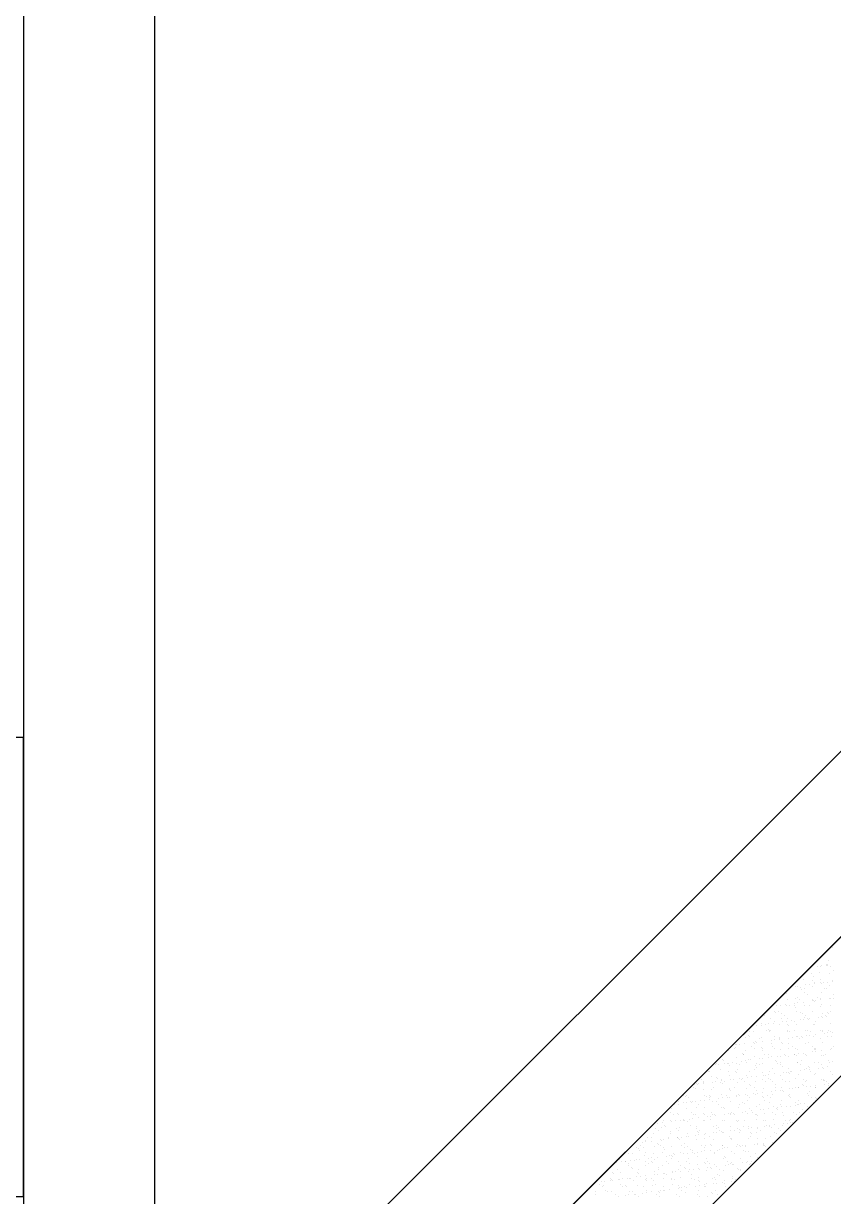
# Model space of a CAD drawing. Header units: millimetres. Extents: x 89805 to 1757503, y 48266 to 267832.
# Drawn here: x 950187 to 951421, y 156596 to 158385 of the extents above; entities that cross this region are included whole.
import ezdxf

# ---------------------------------------------------------------- set-up
doc = ezdxf.new("R2010")
doc.units = ezdxf.units.MM
doc.header["$LTSCALE"] = 1000
doc.layers.add('WALL', color=111, linetype='Continuous')
doc.layers.add('WP_F_E', color=6, linetype='Continuous')
doc.styles.add('HZ', font='bzxw.shx', dxfattribs={"width": 0.8, "bigfont": 'bzhz.shx'})

# ---------------------------------------------------------------- blocks, each defined once
blk = doc.blocks.new('$QC001_1')
blk.add_line((-134.2, 584.4), (148.6, 301.5))
at = {"const_width": 200}
blk.add_lwpolyline([(77.9, 372.2, 1), (-63.5, 513.7, -2.871181)], format="xyb", dxfattribs=at)
blk.add_lwpolyline([(325, 0), (325, 200), (-375, 200), (-375, 0)], close=True)
blk.add_circle((7.2, 442.9), 200)
at = {"style": 'HZ', "flags": 1}
for tag in ['UNIT', 'WHAT', 'SPEC']:
    blk.add_attdef(tag, (0, 0), '', height=0.001, dxfattribs=at)

msp = doc.modelspace()

# ---------------------------------------------------------------- linework, layer by layer
at = {"color": 8, "ltscale": 0.7}
for p, q in [((951419.8, 156978.2), (951419.8, 156978.2)), ((951419.9, 156976.2), (951419.9, 156976.2)), ((951400.3, 156959.8), (951400.3, 156959.8)), ((951414.2, 156956.1), (951414.2, 156956.1)), ((951382, 156940.2), (951382, 156940.2)), ((951387.8, 156935.9), (951387.8, 156935.9)), ((951397, 156947.3), (951397, 156947.3)), ((951400.1, 156937.9), (951400.1, 156937.9)), ((951401.3, 156946.2), (951401.3, 156946.2)), ((951402.2, 156947.9), (951402.2, 156947.9)), ((951410.3, 156950.7), (951410.3, 156950.7)), ((951410.3, 156949), (951410.3, 156949)), ((951411.9, 156950.3), (951411.9, 156950.3)), ((951412.1, 156949), (951412.1, 156949)), ((951414.8, 156936.9), (951414.8, 156936.9)), ((951416.1, 156947.6), (951416.1, 156947.6)), ((951420.8, 156941), (951420.8, 156941)), ((951365.7, 156917.2), (951365.7, 156917.2)), ((951375.8, 156926.6), (951375.8, 156926.6)), ((951379.3, 156919), (951379.3, 156919)), ((951384.5, 156919.7), (951384.5, 156919.7)), ((951388.8, 156925.2), (951388.8, 156925.2)), ((951390.7, 156932.2), (951390.7, 156932.2)), ((951392.6, 156920.8), (951392.6, 156920.8)), ((951393, 156922.5), (951393, 156922.5)), ((951400.7, 156923.1), (951400.7, 156923.1)), ((951401.9, 156927), (951401.9, 156927)), ((951402.5, 156921.4), (951402.5, 156921.4)), ((951406.2, 156922.6), (951406.2, 156922.6)), ((951411.4, 156923.3), (951411.4, 156923.3)), ((951415.5, 156917.6), (951415.5, 156917.6)), ((951419.5, 156924.3), (951419.5, 156924.3)), ((951419.9, 156925.3), (951419.9, 156925.3)), ((951349.4, 156906.4), (951349.4, 156906.4)), ((951357.6, 156916.2), (951357.6, 156916.2)), ((951362.9, 156916.7), (951362.9, 156916.7)), ((951365.7, 156900.1), (951365.7, 156900.1)), ((951370.6, 156914.3), (951370.6, 156914.3)), ((951372.5, 156912.6), (951372.5, 156912.6)), ((951376.4, 156907.4), (951376.4, 156907.4)), ((951377, 156912.8), (951377, 156912.8)), ((951381.2, 156904.7), (951381.2, 156904.7)), ((951388.5, 156916.6), (951388.5, 156916.6)), ((951396.9, 156900.2), (951396.9, 156900.2)), ((951402.6, 156907.7), (951402.6, 156907.7)), ((951408.2, 156912.9), (951408.2, 156912.9)), ((951411.2, 156913.4), (951411.2, 156913.4)), ((951421.2, 156904.3), (951421.2, 156904.3)), ((951334.7, 156887.3), (951334.7, 156887.3)), ((951338.8, 156897.4), (951338.8, 156897.4)), ((951339.9, 156887.9), (951339.9, 156887.9)), ((951348, 156889), (951348, 156889)), ((951350, 156887.1), (951350, 156887.1)), ((951351.1, 156895.9), (951351.1, 156895.9)), ((951354, 156887.7), (951354, 156887.7)), ((951361.1, 156886.8), (951361.1, 156886.8)), ((951361.6, 156890.8), (951361.6, 156890.8)), ((951362.9, 156885.1), (951362.9, 156885.1)), ((951363.5, 156897.5), (951363.5, 156897.5)), ((951366.8, 156891.5), (951366.8, 156891.5)), ((951369.9, 156897.4), (951369.9, 156897.4)), ((951374.9, 156892.6), (951374.9, 156892.6)), ((951377, 156888.1), (951377, 156888.1)), ((951385.1, 156887.8), (951385.1, 156887.8)), ((951388.5, 156894.4), (951388.5, 156894.4)), ((951389.1, 156897.4), (951389.1, 156897.4)), ((951391.1, 156895.5), (951391.1, 156895.5)), ((951393, 156893.9), (951393, 156893.9)), ((951393.7, 156895), (951393.7, 156895)), ((951401.1, 156897.5), (951401.1, 156897.5)), ((951401.7, 156885.9), (951401.7, 156885.9)), ((951401.8, 156896.1), (951401.8, 156896.1)), ((951403.2, 156888.4), (951403.2, 156888.4)), ((951415.4, 156897.9), (951415.4, 156897.9)), ((951416.1, 156898.3), (951416.1, 156898.3)), ((951416.3, 156887.8), (951416.3, 156887.8)), ((951420.6, 156898.6), (951420.6, 156898.6)), ((951315.7, 156872.3), (951315.7, 156872.3)), ((951325.1, 156868), (951325.1, 156868)), ((951331, 156878), (951331, 156878)), ((951332.8, 156876.3), (951332.8, 156876.3)), ((951338, 156877.9), (951338, 156877.9)), ((951341.5, 156868.3), (951341.5, 156868.3)), ((951342.7, 156875), (951342.7, 156875)), ((951346.9, 156872.3), (951346.9, 156872.3)), ((951349.1, 156863.3), (951349.1, 156863.3)), ((951350.6, 156867.9), (951350.6, 156867.9)), ((951357.2, 156864.3), (951357.2, 156864.3)), ((951364.1, 156878.2), (951364.1, 156878.2)), ((951370.8, 156866.1), (951370.8, 156866.1)), ((951371.6, 156877.1), (951371.6, 156877.1)), ((951373.8, 156875.1), (951373.8, 156875.1)), ((951376, 156866.8), (951376, 156866.8)), ((951377.7, 156868.8), (951377.7, 156868.8)), ((951378, 156872.4), (951378, 156872.4)), ((951381.6, 156868), (951381.6, 156868)), ((951383.4, 156866.3), (951383.4, 156866.3)), ((951384.1, 156867.9), (951384.1, 156867.9)), ((951389.7, 156878.1), (951389.7, 156878.1)), ((951397.7, 156869.7), (951397.7, 156869.7)), ((951402.9, 156870.4), (951402.9, 156870.4)), ((951403.8, 156869.2), (951403.8, 156869.2)), ((951404.9, 156875.1), (951404.9, 156875.1)), ((951409.2, 156872.4), (951409.2, 156872.4)), ((951411, 156871.4), (951411, 156871.4)), ((951411.6, 156876.8), (951411.6, 156876.8)), ((951413.5, 156875.1), (951413.5, 156875.1)), ((951416.7, 156879.1), (951416.7, 156879.1)), ((951292.7, 156847.2), (951292.7, 156847.2)), ((951299.5, 156848.4), (951299.5, 156848.4)), ((951303.4, 156857.3), (951303.4, 156857.3)), ((951311.5, 156859.6), (951311.5, 156859.6)), ((951311.6, 156857.6), (951311.6, 156857.6)), ((951317, 156859), (951317, 156859)), ((951319.6, 156849.9), (951319.6, 156849.9)), ((951321.4, 156850.4), (951321.4, 156850.4)), ((951322.2, 156859.7), (951322.2, 156859.7)), ((951323.3, 156848.7), (951323.3, 156848.7)), ((951323.8, 156847.2), (951323.8, 156847.2)), ((951325.7, 156848.7), (951325.7, 156848.7)), ((951330.3, 156860.8), (951330.3, 156860.8)), ((951330.9, 156862.6), (951330.9, 156862.6)), ((951338.6, 156858.6), (951338.6, 156858.6)), ((951343.9, 156862.6), (951343.9, 156862.6)), ((951350.7, 156850), (951350.7, 156850)), ((951351.3, 156848.6), (951351.3, 156848.6)), ((951351.5, 156859.2), (951351.5, 156859.2)), ((951353.3, 156857.5), (951353.3, 156857.5)), ((951354.9, 156847.3), (951354.9, 156847.3)), ((951362, 156849.6), (951362, 156849.6)), ((951362.1, 156862.7), (951362.1, 156862.7)), ((951364.8, 156858.9), (951364.8, 156858.9)), ((951378.3, 156849.6), (951378.3, 156849.6)), ((951381.9, 156850), (951381.9, 156850)), ((951386.1, 156847.4), (951386.1, 156847.4)), ((951390.3, 156858.8), (951390.3, 156858.8)), ((951392.1, 156858.3), (951392.1, 156858.3)), ((951393.2, 156862.7), (951393.2, 156862.7)), ((951402.1, 156849.2), (951402.1, 156849.2)), ((951403.9, 156847.5), (951403.9, 156847.5)), ((951404.5, 156849.9), (951404.5, 156849.9)), ((951412.1, 156845.7), (951412.1, 156845.7)), ((951413, 156850.1), (951413, 156850.1)), ((951417.2, 156847.4), (951417.2, 156847.4)), ((951417.4, 156859.8), (951417.4, 156859.8)), ((951420.3, 156846.8), (951420.3, 156846.8)), ((951273.1, 156828.1), (951273.1, 156828.1)), ((951277.5, 156828), (951277.5, 156828)), ((951285.7, 156829), (951285.7, 156829)), ((951286.6, 156838.5), (951286.6, 156838.5)), ((951291.4, 156841.7), (951291.4, 156841.7)), ((951293.2, 156840), (951293.2, 156840)), ((951299.3, 156830.8), (951299.3, 156830.8)), ((951300.2, 156829.1), (951300.2, 156829.1)), ((951301.9, 156832), (951301.9, 156832)), ((951304.5, 156831.5), (951304.5, 156831.5)), ((951307.8, 156837.5), (951307.8, 156837.5)), ((951312.2, 156838.4), (951312.2, 156838.4)), ((951312.6, 156832.6), (951312.6, 156832.6)), ((951326.2, 156834.4), (951326.2, 156834.4)), ((951326.3, 156829.4), (951326.3, 156829.4)), ((951331.4, 156835.1), (951331.4, 156835.1)), ((951332, 156840.8), (951332, 156840.8)), ((951339, 156837.6), (951339, 156837.6)), ((951339.2, 156839.3), (951339.2, 156839.3)), ((951339.5, 156836.1), (951339.5, 156836.1)), ((951341.9, 156831.7), (951341.9, 156831.7)), ((951343.8, 156830), (951343.8, 156830)), ((951351.9, 156829.3), (951351.9, 156829.3)), ((951353.1, 156837.9), (951353.1, 156837.9)), ((951358.3, 156838.6), (951358.3, 156838.6)), ((951365.4, 156839.7), (951365.4, 156839.7)), ((951366.4, 156839.7), (951366.4, 156839.7)), ((951370.1, 156837.6), (951370.1, 156837.6)), ((951372, 156840.4), (951372, 156840.4)), ((951373.8, 156838.7), (951373.8, 156838.7)), ((951378.9, 156830.3), (951378.9, 156830.3)), ((951380, 156841.5), (951380, 156841.5)), ((951382.5, 156830.8), (951382.5, 156830.8)), ((951385.2, 156842.1), (951385.2, 156842.1)), ((951391, 156839.5), (951391, 156839.5)), ((951393.3, 156843.2), (951393.3, 156843.2)), ((951401.3, 156837.7), (951401.3, 156837.7)), ((951405.1, 156830.6), (951405.1, 156830.6)), ((951406.9, 156845), (951406.9, 156845)), ((951412.6, 156839.5), (951412.6, 156839.5)), ((951418, 156840.5), (951418, 156840.5)), ((951253.6, 156812.4), (951253.6, 156812.4)), ((951261.1, 156818.9), (951261.1, 156818.9)), ((951265.4, 156824.8), (951265.4, 156824.8)), ((951269.6, 156822.1), (951269.6, 156822.1)), ((951271.9, 156823.2), (951271.9, 156823.2)), ((951272.3, 156827.3), (951272.3, 156827.3)), ((951281.8, 156814.1), (951281.8, 156814.1)), ((951283.7, 156812.4), (951283.7, 156812.4)), ((951284.8, 156812.4), (951284.8, 156812.4)), ((951287.3, 156819.2), (951287.3, 156819.2)), ((951296.5, 156824.8), (951296.5, 156824.8)), ((951300.7, 156822.1), (951300.7, 156822.1)), ((951300.8, 156809.8), (951300.8, 156809.8)), ((951311.9, 156822.9), (951311.9, 156822.9)), ((951312.8, 156819.1), (951312.8, 156819.1)), ((951313.7, 156821.2), (951313.7, 156821.2)), ((951315.9, 156812.5), (951315.9, 156812.5)), ((951322.4, 156813.2), (951322.4, 156813.2)), ((951327, 156810.2), (951327, 156810.2)), ((951327.7, 156824.9), (951327.7, 156824.9)), ((951331.9, 156822.2), (951331.9, 156822.2)), ((951335.4, 156809.7), (951335.4, 156809.7)), ((951339.8, 156820.1), (951339.8, 156820.1)), ((951340.6, 156810.4), (951340.6, 156810.4)), ((951347.1, 156812.5), (951347.1, 156812.5)), ((951348.7, 156811.4), (951348.7, 156811.4)), ((951352.5, 156822), (951352.5, 156822)), ((951352.5, 156810.1), (951352.5, 156810.1)), ((951358.8, 156824.9), (951358.8, 156824.9)), ((951362.3, 156813.2), (951362.3, 156813.2)), ((951362.4, 156812.9), (951362.4, 156812.9)), ((951363, 156822.3), (951363, 156822.3)), ((951364.3, 156811.2), (951364.3, 156811.2)), ((951366, 156820.4), (951366, 156820.4)), ((951367.5, 156813.9), (951367.5, 156813.9)), ((951375.6, 156815), (951375.6, 156815)), ((951378.2, 156812.6), (951378.2, 156812.6)), ((951379.5, 156811), (951379.5, 156811)), ((951389.2, 156816.8), (951389.2, 156816.8)), ((951389.9, 156825), (951389.9, 156825)), ((951391.6, 156820.3), (951391.6, 156820.3)), ((951392.5, 156821.7), (951392.5, 156821.7)), ((951394.2, 156822.3), (951394.2, 156822.3)), ((951394.3, 156820), (951394.3, 156820)), ((951394.4, 156817.5), (951394.4, 156817.5)), ((951402.6, 156818.5), (951402.6, 156818.5)), ((951403, 156812), (951403, 156812)), ((951405.7, 156811.4), (951405.7, 156811.4)), ((951409.3, 156812.6), (951409.3, 156812.6)), ((951416.1, 156820.3), (951416.1, 156820.3)), ((951418.6, 156821.3), (951418.6, 156821.3)), ((951421.1, 156825.1), (951421.1, 156825.1)), ((951241.1, 156797.3), (951241.1, 156797.3)), ((951242.3, 156799.7), (951242.3, 156799.7)), ((951246.5, 156797), (951246.5, 156797)), ((951251.8, 156805.3), (951251.8, 156805.3)), ((951253.6, 156803.6), (951253.6, 156803.6)), ((951254.6, 156799.1), (951254.6, 156799.1)), ((951259.8, 156799.7), (951259.8, 156799.7)), ((951261.7, 156799.6), (951261.7, 156799.6)), ((951262.3, 156795.7), (951262.3, 156795.7)), ((951268, 156800.8), (951268, 156800.8)), ((951273.5, 156799.7), (951273.5, 156799.7)), ((951273.8, 156808.9), (951273.8, 156808.9)), ((951277.7, 156797), (951277.7, 156797)), ((951281.6, 156802.6), (951281.6, 156802.6)), ((951286.8, 156803.3), (951286.8, 156803.3)), ((951287.9, 156799.9), (951287.9, 156799.9)), ((951292.4, 156804.4), (951292.4, 156804.4)), ((951294.9, 156804.4), (951294.9, 156804.4)), ((951302.3, 156795.3), (951302.3, 156795.3)), ((951304.2, 156793.6), (951304.2, 156793.6)), ((951304.6, 156799.8), (951304.6, 156799.8)), ((951308.5, 156806.1), (951308.5, 156806.1)), ((951308.8, 156797.1), (951308.8, 156797.1)), ((951313.5, 156799.8), (951313.5, 156799.8)), ((951313.7, 156806.8), (951313.7, 156806.8)), ((951321.8, 156807.9), (951321.8, 156807.9)), ((951332.4, 156804.1), (951332.4, 156804.1)), ((951334.2, 156802.4), (951334.2, 156802.4)), ((951335.7, 156799.8), (951335.7, 156799.8)), ((951340, 156797.2), (951340, 156797.2)), ((951340.5, 156800.8), (951340.5, 156800.8)), ((951342.9, 156794.4), (951342.9, 156794.4)), ((951366.7, 156801.1), (951366.7, 156801.1)), ((951366.9, 156799.9), (951366.9, 156799.9)), ((951371.1, 156797.2), (951371.1, 156797.2)), ((951373, 156803.2), (951373, 156803.2)), ((951380.2, 156791.8), (951380.2, 156791.8)), ((951382.9, 156794.1), (951382.9, 156794.1)), ((951384.8, 156792.4), (951384.8, 156792.4)), ((951392.2, 156801), (951392.2, 156801)), ((951398, 156800), (951398, 156800)), ((951398.5, 156792.1), (951398.5, 156792.1)), ((951402.2, 156797.3), (951402.2, 156797.3)), ((951403.7, 156792.8), (951403.7, 156792.8)), ((951406.4, 156792.1), (951406.4, 156792.1)), ((951411.8, 156793.9), (951411.8, 156793.9)), ((951413, 156802.9), (951413, 156802.9)), ((951414.8, 156801.2), (951414.8, 156801.2)), ((951419.2, 156802), (951419.2, 156802)), ((951219.3, 156774.6), (951219.3, 156774.6)), ((951230.6, 156787.3), (951230.6, 156787.3)), ((951232.2, 156786.9), (951232.2, 156786.9)), ((951235.3, 156779.4), (951235.3, 156779.4)), ((951242.2, 156777.8), (951242.2, 156777.8)), ((951244, 156776.1), (951244, 156776.1)), ((951248.8, 156789.7), (951248.8, 156789.7)), ((951250.4, 156774.6), (951250.4, 156774.6)), ((951261.7, 156787.3), (951261.7, 156787.3)), ((951262.3, 156780.3), (951262.3, 156780.3)), ((951263.9, 156774.4), (951263.9, 156774.4)), ((951269.1, 156775.1), (951269.1, 156775.1)), ((951272.2, 156786.5), (951272.2, 156786.5)), ((951274.1, 156784.9), (951274.1, 156784.9)), ((951274.4, 156789.6), (951274.4, 156789.6)), ((951277.2, 156776.1), (951277.2, 156776.1)), ((951281.5, 156774.7), (951281.5, 156774.7)), ((951282.8, 156776.9), (951282.8, 156776.9)), ((951288.5, 156780.7), (951288.5, 156780.7)), ((951290.8, 156777.9), (951290.8, 156777.9)), ((951292.9, 156787.4), (951292.9, 156787.4)), ((951296, 156778.6), (951296, 156778.6)), ((951301.4, 156790.6), (951301.4, 156790.6)), ((951304.1, 156779.7), (951304.1, 156779.7)), ((951312.7, 156774.7), (951312.7, 156774.7)), ((951312.9, 156785.7), (951312.9, 156785.7)), ((951314.1, 156780.6), (951314.1, 156780.6)), ((951317.7, 156781.5), (951317.7, 156781.5)), ((951322.8, 156776.5), (951322.8, 156776.5)), ((951322.9, 156782.2), (951322.9, 156782.2)), ((951324, 156787.4), (951324, 156787.4)), ((951324.6, 156774.8), (951324.6, 156774.8)), ((951327.6, 156790.9), (951327.6, 156790.9)), ((951331, 156783.2), (951331, 156783.2)), ((951341.1, 156781.5), (951341.1, 156781.5)), ((951343.8, 156774.8), (951343.8, 156774.8)), ((951344.6, 156785), (951344.6, 156785)), ((951349.8, 156785.7), (951349.8, 156785.7)), ((951352.9, 156785.3), (951352.9, 156785.3)), ((951353.2, 156790.8), (951353.2, 156790.8)), ((951354.7, 156783.6), (951354.7, 156783.6)), ((951355.1, 156787.5), (951355.1, 156787.5)), ((951357.9, 156786.8), (951357.9, 156786.8)), ((951363.4, 156775.7), (951363.4, 156775.7)), ((951367.3, 156781.9), (951367.3, 156781.9)), ((951371.5, 156788.6), (951371.5, 156788.6)), ((951375, 156774.9), (951375, 156774.9)), ((951376.7, 156789.2), (951376.7, 156789.2)), ((951384.9, 156790.3), (951384.9, 156790.3)), ((951386.3, 156787.5), (951386.3, 156787.5)), ((951392.9, 156781.7), (951392.9, 156781.7)), ((951393.5, 156784.4), (951393.5, 156784.4)), ((951403.4, 156775.3), (951403.4, 156775.3)), ((951406.1, 156774.9), (951406.1, 156774.9)), ((951417.4, 156787.6), (951417.4, 156787.6)), ((951419.9, 156782.7), (951419.9, 156782.7)), ((951207.5, 156762.2), (951207.5, 156762.2)), ((951210, 156767.3), (951210, 156767.3)), ((951210.4, 156760.2), (951210.4, 156760.2)), ((951212.1, 156769), (951212.1, 156769)), ((951214, 156767.3), (951214, 156767.3)), ((951215.2, 156768), (951215.2, 156768)), ((951222.7, 156759.3), (951222.7, 156759.3)), ((951223.3, 156770.1), (951223.3, 156770.1)), ((951223.4, 156769), (951223.4, 156769)), ((951223.5, 156771.9), (951223.5, 156771.9)), ((951236, 156760.1), (951236, 156760.1)), ((951236.9, 156770.8), (951236.9, 156770.8)), ((951238.7, 156762.2), (951238.7, 156762.2)), ((951242.1, 156771.5), (951242.1, 156771.5)), ((951249.5, 156770.5), (951249.5, 156770.5)), ((951250.3, 156772.6), (951250.3, 156772.6)), ((951252.7, 156768.1), (951252.7, 156768.1)), ((951254.6, 156771.9), (951254.6, 156771.9)), ((951262.7, 156759), (951262.7, 156759)), ((951263, 156761.1), (951263, 156761.1)), ((951264.5, 156757.3), (951264.5, 156757.3)), ((951269.8, 156762.3), (951269.8, 156762.3)), ((951275, 156770.3), (951275, 156770.3)), ((951285.8, 156772), (951285.8, 156772)), ((951289.1, 156761.4), (951289.1, 156761.4)), ((951292.7, 156767.8), (951292.7, 156767.8)), ((951294.6, 156766.1), (951294.6, 156766.1)), ((951300.9, 156762.3), (951300.9, 156762.3)), ((951302, 156771.3), (951302, 156771.3)), ((951303.3, 156758.1), (951303.3, 156758.1)), ((951314.7, 156761.3), (951314.7, 156761.3)), ((951316.9, 156772.1), (951316.9, 156772.1)), ((951326.9, 156756.8), (951326.9, 156756.8)), ((951328.2, 156771.6), (951328.2, 156771.6)), ((951332.1, 156762.4), (951332.1, 156762.4)), ((951332.1, 156757.5), (951332.1, 156757.5)), ((951333.3, 156766.9), (951333.3, 156766.9)), ((951340.3, 156758.5), (951340.3, 156758.5)), ((951341.7, 156762.3), (951341.7, 156762.3)), ((951343.3, 156757.8), (951343.3, 156757.8)), ((951345.1, 156756.1), (951345.1, 156756.1)), ((951348, 156772.1), (951348, 156772.1)), ((951353.8, 156771.5), (951353.8, 156771.5)), ((951353.8, 156760.3), (951353.8, 156760.3)), ((951359, 156761), (951359, 156761)), ((951363.2, 156762.4), (951363.2, 156762.4)), ((951367.2, 156762.1), (951367.2, 156762.1)), ((951367.9, 156762.6), (951367.9, 156762.6)), ((951373.4, 156766.5), (951373.4, 156766.5)), ((951375.2, 156764.8), (951375.2, 156764.8)), ((951379.2, 156772.2), (951379.2, 156772.2)), ((951380.8, 156772.5), (951380.8, 156772.5)), ((951380.8, 156763.9), (951380.8, 156763.9)), ((951383.9, 156756.9), (951383.9, 156756.9)), ((951386, 156764.6), (951386, 156764.6)), ((951393.5, 156762.5), (951393.5, 156762.5)), ((951394.1, 156765.6), (951394.1, 156765.6)), ((951394.4, 156762.5), (951394.4, 156762.5)), ((951405.3, 156773.6), (951405.3, 156773.6)), ((951407, 156772.8), (951407, 156772.8)), ((951407.7, 156767.4), (951407.7, 156767.4)), ((951410.3, 156772.2), (951410.3, 156772.2)), ((951412.9, 156768.1), (951412.9, 156768.1)), ((951414, 156765.6), (951414, 156765.6)), ((951421, 156769.2), (951421, 156769.2)), ((951184.8, 156740.6), (951184.8, 156740.6)), ((951192.3, 156739.1), (951192.3, 156739.1)), ((951192.6, 156750.6), (951192.6, 156750.6)), ((951196.2, 156749.5), (951196.2, 156749.5)), ((951196.9, 156749.9), (951196.9, 156749.9)), ((951197.5, 156739.8), (951197.5, 156739.8)), ((951200.4, 156746.8), (951200.4, 156746.8)), ((951202.6, 156741.4), (951202.6, 156741.4)), ((951204.4, 156739.7), (951204.4, 156739.7)), ((951205.7, 156740.8), (951205.7, 156740.8)), ((951211, 156741), (951211, 156741)), ((951219.2, 156742.6), (951219.2, 156742.6)), ((951223.9, 156750.9), (951223.9, 156750.9)), ((951224.5, 156743.3), (951224.5, 156743.3)), ((951227.3, 156749.5), (951227.3, 156749.5)), ((951231.5, 156746.8), (951231.5, 156746.8)), ((951232.6, 156750.2), (951232.6, 156750.2)), ((951232.6, 156744.4), (951232.6, 156744.4)), ((951234.5, 156748.5), (951234.5, 156748.5)), ((951236.6, 156740.8), (951236.6, 156740.8)), ((951243.2, 156740.5), (951243.2, 156740.5)), ((951246.2, 156746.2), (951246.2, 156746.2)), ((951250.1, 156751.2), (951250.1, 156751.2)), ((951251.4, 156746.8), (951251.4, 156746.8)), ((951258.5, 156749.6), (951258.5, 156749.6)), ((951259.5, 156747.9), (951259.5, 156747.9)), ((951262.7, 156746.9), (951262.7, 156746.9)), ((951263.6, 156741.8), (951263.6, 156741.8)), ((951273.1, 156749.7), (951273.1, 156749.7)), ((951273.2, 156749.3), (951273.2, 156749.3)), ((951275.7, 156751.1), (951275.7, 156751.1)), ((951278.3, 156750.4), (951278.3, 156750.4)), ((951283.2, 156740.2), (951283.2, 156740.2)), ((951285, 156738.5), (951285, 156738.5)), ((951286.4, 156751.5), (951286.4, 156751.5)), ((951289.6, 156749.6), (951289.6, 156749.6)), ((951289.8, 156742.1), (951289.8, 156742.1)), ((951293.8, 156747), (951293.8, 156747)), ((951300, 156753.2), (951300, 156753.2)), ((951302.7, 156752), (951302.7, 156752)), ((951305.2, 156753.9), (951305.2, 156753.9)), ((951313.2, 156749), (951313.2, 156749)), ((951313.3, 156755), (951313.3, 156755)), ((951315.1, 156747.3), (951315.1, 156747.3)), ((951315.4, 156742), (951315.4, 156742)), ((951320.8, 156749.7), (951320.8, 156749.7)), ((951323.8, 156739.3), (951323.8, 156739.3)), ((951325, 156747), (951325, 156747)), ((951328.8, 156752.4), (951328.8, 156752.4)), ((951342.4, 156743), (951342.4, 156743)), ((951351.9, 156749.8), (951351.9, 156749.8)), ((951353.8, 156748.1), (951353.8, 156748.1)), ((951354.4, 156752.2), (951354.4, 156752.2)), ((951356.1, 156747.1), (951356.1, 156747.1)), ((951363.8, 156739), (951363.8, 156739)), ((951368.5, 156743.3), (951368.5, 156743.3)), ((951381.4, 156753.2), (951381.4, 156753.2)), ((951383, 156749.8), (951383, 156749.8)), ((951387.3, 156747.1), (951387.3, 156747.1)), ((951390, 156739.2), (951390, 156739.2)), ((951393.9, 156747.8), (951393.9, 156747.8)), ((951394.1, 156743.2), (951394.1, 156743.2)), ((951395.7, 156746.1), (951395.7, 156746.1)), ((951171.9, 156730.7), (951171.9, 156730.7)), ((951173.1, 156724.4), (951173.1, 156724.4)), ((951174.3, 156731), (951174.3, 156731)), ((951177.3, 156721.7), (951177.3, 156721.7)), ((951178.7, 156737.3), (951178.7, 156737.3)), ((951183, 156723), (951183, 156723)), ((951184.4, 156737.1), (951184.4, 156737.1)), ((951185.5, 156721.4), (951185.5, 156721.4)), ((951197.5, 156730.6), (951197.5, 156730.6)), ((951204.3, 156724.4), (951204.3, 156724.4)), ((951208.5, 156721.7), (951208.5, 156721.7)), ((951211.6, 156721.7), (951211.6, 156721.7)), ((951213.1, 156731.8), (951213.1, 156731.8)), ((951215.6, 156737.1), (951215.6, 156737.1)), ((951223.1, 156722.7), (951223.1, 156722.7)), ((951224.5, 156731.6), (951224.5, 156731.6)), ((951224.9, 156721), (951224.9, 156721)), ((951235.4, 156724.5), (951235.4, 156724.5)), ((951237.2, 156721.6), (951237.2, 156721.6)), ((951239.6, 156721.8), (951239.6, 156721.8)), ((951246.7, 156737.2), (951246.7, 156737.2)), ((951250.7, 156731.9), (951250.7, 156731.9)), ((951253.1, 156731.4), (951253.1, 156731.4)), ((951255, 156729.7), (951255, 156729.7)), ((951255.4, 156721.5), (951255.4, 156721.5)), ((951260.6, 156722.2), (951260.6, 156722.2)), ((951263.7, 156721.8), (951263.7, 156721.8)), ((951264.2, 156722.5), (951264.2, 156722.5)), ((951266.5, 156724.5), (951266.5, 156724.5)), ((951268.7, 156723.2), (951268.7, 156723.2)), ((951270.8, 156721.9), (951270.8, 156721.9)), ((951276.3, 156731.8), (951276.3, 156731.8)), ((951277.9, 156737.2), (951277.9, 156737.2)), ((951282.3, 156725), (951282.3, 156725)), ((951287.5, 156725.7), (951287.5, 156725.7)), ((951290.4, 156722.9), (951290.4, 156722.9)), ((951293.7, 156730.5), (951293.7, 156730.5)), ((951295.6, 156726.8), (951295.6, 156726.8)), ((951297.7, 156724.6), (951297.7, 156724.6)), ((951301.9, 156721.9), (951301.9, 156721.9)), ((951303.3, 156732.8), (951303.3, 156732.8)), ((951303.7, 156721.4), (951303.7, 156721.4)), ((951309, 156737.3), (951309, 156737.3)), ((951309.2, 156728.6), (951309.2, 156728.6)), ((951314.4, 156729.3), (951314.4, 156729.3)), ((951316, 156722.8), (951316, 156722.8)), ((951322.6, 156730.3), (951322.6, 156730.3)), ((951328.8, 156724.7), (951328.8, 156724.7)), ((951329.5, 156733.1), (951329.5, 156733.1)), ((951333, 156722), (951333, 156722)), ((951333.7, 156730.2), (951333.7, 156730.2)), ((951335.6, 156728.5), (951335.6, 156728.5)), ((951336.1, 156732.1), (951336.1, 156732.1)), ((951340.2, 156737.3), (951340.2, 156737.3)), ((951341.3, 156732.8), (951341.3, 156732.8)), ((951343, 156723.7), (951343, 156723.7)), ((951344.3, 156720.5), (951344.3, 156720.5)), ((951349.5, 156733.9), (951349.5, 156733.9)), ((951355.1, 156733), (951355.1, 156733)), ((951360, 156724.7), (951360, 156724.7)), ((951363.1, 156735.7), (951363.1, 156735.7)), ((951364.2, 156722), (951364.2, 156722)), ((951365.6, 156737.3), (951365.6, 156737.3)), ((951368.3, 156736.3), (951368.3, 156736.3)), ((951369.2, 156724.1), (951369.2, 156724.1)), ((951371.3, 156737.4), (951371.3, 156737.4)), ((951374.3, 156729.3), (951374.3, 156729.3)), ((951376.4, 156737.4), (951376.4, 156737.4)), ((951382.1, 156734), (951382.1, 156734)), ((951147.7, 156707.3), (951147.7, 156707.3)), ((951152.9, 156708), (951152.9, 156708)), ((951161, 156709.1), (951161, 156709.1)), ((951161.4, 156712), (951161.4, 156712)), ((951162.9, 156705.1), (951162.9, 156705.1)), ((951164.8, 156703.4), (951164.8, 156703.4)), ((951172.6, 156711.5), (951172.6, 156711.5)), ((951174.6, 156710.8), (951174.6, 156710.8)), ((951179.8, 156711.5), (951179.8, 156711.5)), ((951188, 156712.6), (951188, 156712.6)), ((951192.5, 156712), (951192.5, 156712)), ((951193, 156713.9), (951193, 156713.9)), ((951194.8, 156712.2), (951194.8, 156712.2)), ((951198.2, 156711.3), (951198.2, 156711.3)), ((951201.5, 156714.4), (951201.5, 156714.4)), ((951203.5, 156704.2), (951203.5, 156704.2)), ((951206.8, 156715.1), (951206.8, 156715.1)), ((951212.3, 156702.4), (951212.3, 156702.4)), ((951214.9, 156716.1), (951214.9, 156716.1)), ((951223.7, 156712.1), (951223.7, 156712.1)), ((951225.2, 156712.3), (951225.2, 156712.3)), ((951228.5, 156717.9), (951228.5, 156717.9)), ((951233.6, 156713), (951233.6, 156713)), ((951233.7, 156718.6), (951233.7, 156718.6)), ((951237.9, 156702.3), (951237.9, 156702.3)), ((951241.8, 156719.7), (951241.8, 156719.7)), ((951243.6, 156703.9), (951243.6, 156703.9)), ((951251.3, 156712.7), (951251.3, 156712.7)), ((951254.8, 156712.1), (951254.8, 156712.1)), ((951264.9, 156703.3), (951264.9, 156703.3)), ((951273.6, 156712.6), (951273.6, 156712.6)), ((951275.5, 156711), (951275.5, 156711)), ((951276.9, 156712.5), (951276.9, 156712.5)), ((951284.2, 156703), (951284.2, 156703)), ((951285.9, 156712.2), (951285.9, 156712.2)), ((951291, 156703.6), (951291, 156703.6)), ((951303.9, 156713.5), (951303.9, 156713.5)), ((951305.5, 156719.7), (951305.5, 156719.7)), ((951314.2, 156711.8), (951314.2, 156711.8)), ((951316.6, 156703.5), (951316.6, 156703.5)), ((951317.1, 156712.2), (951317.1, 156712.2)), ((951318.4, 156703.9), (951318.4, 156703.9)), ((951323.6, 156704.6), (951323.6, 156704.6)), ((951324.2, 156702.6), (951324.2, 156702.6)), ((951330.1, 156713.8), (951330.1, 156713.8)), ((951331.8, 156705.6), (951331.8, 156705.6)), ((951343.6, 156704.5), (951343.6, 156704.5)), ((951345.4, 156707.4), (951345.4, 156707.4)), ((951348.2, 156712.3), (951348.2, 156712.3)), ((951350.6, 156708.1), (951350.6, 156708.1)), ((951354.2, 156711.4), (951354.2, 156711.4)), ((951355.7, 156713.7), (951355.7, 156713.7)), ((951356.1, 156709.7), (951356.1, 156709.7)), ((951358.7, 156709.2), (951358.7, 156709.2)), ((951138.3, 156686.9), (951138.3, 156686.9)), ((951143.4, 156686.7), (951143.4, 156686.7)), ((951147, 156691.9), (951147, 156691.9)), ((951150.1, 156699.3), (951150.1, 156699.3)), ((951154.3, 156696.6), (951154.3, 156696.6)), ((951159.1, 156701.1), (951159.1, 156701.1)), ((951169.5, 156686.9), (951169.5, 156686.9)), ((951170.3, 156684.4), (951170.3, 156684.4)), ((951173.2, 156692.2), (951173.2, 156692.2)), ((951173.5, 156695.4), (951173.5, 156695.4)), ((951181.2, 156699.3), (951181.2, 156699.3)), ((951183.4, 156686.3), (951183.4, 156686.3)), ((951183.9, 156686.2), (951183.9, 156686.2)), ((951185.3, 156684.6), (951185.3, 156684.6)), ((951185.4, 156696.7), (951185.4, 156696.7)), ((951186.1, 156702.1), (951186.1, 156702.1)), ((951189.1, 156686.9), (951189.1, 156686.9)), ((951197.2, 156687.9), (951197.2, 156687.9)), ((951198.8, 156692.1), (951198.8, 156692.1)), ((951200.6, 156687), (951200.6, 156687)), ((951210.8, 156689.7), (951210.8, 156689.7)), ((951212.3, 156699.4), (951212.3, 156699.4)), ((951213.5, 156695.1), (951213.5, 156695.1)), ((951215.3, 156693.4), (951215.3, 156693.4)), ((951216, 156690.4), (951216, 156690.4)), ((951216.6, 156696.7), (951216.6, 156696.7)), ((951224, 156685.4), (951224, 156685.4)), ((951224.1, 156691.5), (951224.1, 156691.5)), ((951225.8, 156693), (951225.8, 156693)), ((951231.7, 156687), (951231.7, 156687)), ((951237.7, 156693.3), (951237.7, 156693.3)), ((951242.9, 156693.9), (951242.9, 156693.9)), ((951243.5, 156699.5), (951243.5, 156699.5)), ((951245.4, 156702.2), (951245.4, 156702.2)), ((951247.7, 156696.8), (951247.7, 156696.8)), ((951251, 156695), (951251, 156695)), ((951252, 156693.4), (951252, 156693.4)), ((951254.1, 156694.2), (951254.1, 156694.2)), ((951262.9, 156687.1), (951262.9, 156687.1)), ((951264, 156685.1), (951264, 156685.1)), ((951264.6, 156696.8), (951264.6, 156696.8)), ((951269.8, 156697.5), (951269.8, 156697.5)), ((951274.6, 156699.5), (951274.6, 156699.5)), ((951277.6, 156693.3), (951277.6, 156693.3)), ((951277.9, 156698.6), (951277.9, 156698.6)), ((951278.8, 156696.8), (951278.8, 156696.8)), ((951291.5, 156700.3), (951291.5, 156700.3)), ((951294, 156687.1), (951294, 156687.1)), ((951294.1, 156693.9), (951294.1, 156693.9)), ((951296, 156692.2), (951296, 156692.2)), ((951296.7, 156701), (951296.7, 156701)), ((951304.6, 156694.2), (951304.6, 156694.2)), ((951304.9, 156702.1), (951304.9, 156702.1)), ((951305.8, 156699.6), (951305.8, 156699.6)), ((951310, 156696.9), (951310, 156696.9)), ((951325.2, 156687.2), (951325.2, 156687.2)), ((951326, 156701), (951326, 156701)), ((951330.7, 156694.6), (951330.7, 156694.6)), ((951334.7, 156693), (951334.7, 156693)), ((951336.9, 156699.6), (951336.9, 156699.6)), ((951341.1, 156696.9), (951341.1, 156696.9)), ((951120.7, 156671.6), (951120.7, 156671.6)), ((951123.3, 156668.8), (951123.3, 156668.8)), ((951125.2, 156667.1), (951125.2, 156667.1)), ((951127, 156674.2), (951127, 156674.2)), ((951130, 156679.1), (951130, 156679.1)), ((951131.2, 156671.5), (951131.2, 156671.5)), ((951134.1, 156682), (951134.1, 156682)), ((951135.2, 156679.8), (951135.2, 156679.8)), ((951143.4, 156680.8), (951143.4, 156680.8)), ((951147.7, 156672.6), (951147.7, 156672.6)), ((951153.4, 156677.5), (951153.4, 156677.5)), ((951155.2, 156675.8), (951155.2, 156675.8)), ((951156.9, 156682.6), (951156.9, 156682.6)), ((951158.1, 156674.2), (951158.1, 156674.2)), ((951159.7, 156681.8), (951159.7, 156681.8)), ((951162.1, 156683.3), (951162.1, 156683.3)), ((951162.4, 156671.6), (951162.4, 156671.6)), ((951163.9, 156667.9), (951163.9, 156667.9)), ((951173.8, 156672.9), (951173.8, 156672.9)), ((951186.7, 156682.8), (951186.7, 156682.8)), ((951189.3, 156674.3), (951189.3, 156674.3)), ((951193.5, 156671.6), (951193.5, 156671.6)), ((951194, 156676.7), (951194, 156676.7)), ((951199.4, 156672.8), (951199.4, 156672.8)), ((951203.9, 156667.5), (951203.9, 156667.5)), ((951212.9, 156683.2), (951212.9, 156683.2)), ((951220.4, 156674.4), (951220.4, 156674.4)), ((951224.6, 156671.7), (951224.6, 156671.7)), ((951226.4, 156673.8), (951226.4, 156673.8)), ((951233.3, 156666.8), (951233.3, 156666.8)), ((951234, 156676.3), (951234, 156676.3)), ((951235.8, 156674.6), (951235.8, 156674.6)), ((951238.5, 156683), (951238.5, 156683)), ((951244.5, 156666.6), (951244.5, 156666.6)), ((951246.9, 156668.6), (951246.9, 156668.6)), ((951251.6, 156674.4), (951251.6, 156674.4)), ((951252.1, 156669.3), (951252.1, 156669.3)), ((951252.6, 156674.1), (951252.6, 156674.1)), ((951255.8, 156671.7), (951255.8, 156671.7)), ((951260.2, 156670.3), (951260.2, 156670.3)), ((951265.5, 156684), (951265.5, 156684)), ((951265.9, 156683.4), (951265.9, 156683.4)), ((951273.8, 156672.1), (951273.8, 156672.1)), ((951274.6, 156675.4), (951274.6, 156675.4)), ((951278.2, 156674), (951278.2, 156674)), ((951279, 156672.8), (951279, 156672.8)), ((951282.7, 156674.5), (951282.7, 156674.5)), ((951286.9, 156671.8), (951286.9, 156671.8)), ((951287.2, 156673.9), (951287.2, 156673.9)), ((951291.7, 156684.3), (951291.7, 156684.3)), ((951300.7, 156675.7), (951300.7, 156675.7)), ((951304.7, 156684.2), (951304.7, 156684.2)), ((951305.2, 156675), (951305.2, 156675)), ((951305.9, 156676.4), (951305.9, 156676.4)), ((951313.8, 156674.5), (951313.8, 156674.5)), ((951314.1, 156677.4), (951314.1, 156677.4)), ((951314.6, 156675.1), (951314.6, 156675.1)), ((951316.5, 156673.4), (951316.5, 156673.4)), ((951317.3, 156684.2), (951317.3, 156684.2)), ((951318.1, 156671.8), (951318.1, 156671.8)), ((951327.7, 156679.2), (951327.7, 156679.2)), ((951095.7, 156652.5), (951095.7, 156652.5)), ((951098.7, 156649.1), (951098.7, 156649.1)), ((951103.8, 156650.3), (951103.8, 156650.3)), ((951103.9, 156649.1), (951103.9, 156649.1)), ((951108.6, 156662.4), (951108.6, 156662.4)), ((951112.3, 156650.9), (951112.3, 156650.9)), ((951115.2, 156661.8), (951115.2, 156661.8)), ((951117.5, 156651.5), (951117.5, 156651.5)), ((951121.3, 156652.4), (951121.3, 156652.4)), ((951125.7, 156652.6), (951125.7, 156652.6)), ((951133.9, 156659.1), (951133.9, 156659.1)), ((951134.8, 156662.7), (951134.8, 156662.7)), ((951135.1, 156649.1), (951135.1, 156649.1)), ((951139.2, 156654.4), (951139.2, 156654.4)), ((951143.8, 156650), (951143.8, 156650)), ((951144.4, 156655.1), (951144.4, 156655.1)), ((951146.4, 156661.8), (951146.4, 156661.8)), ((951148.3, 156653.3), (951148.3, 156653.3)), ((951152.6, 156656.2), (951152.6, 156656.2)), ((951160.3, 156662.6), (951160.3, 156662.6)), ((951166.2, 156657.9), (951166.2, 156657.9)), ((951166.2, 156649.2), (951166.2, 156649.2)), ((951171.4, 156658.6), (951171.4, 156658.6)), ((951173.9, 156658.8), (951173.9, 156658.8)), ((951174.5, 156653.7), (951174.5, 156653.7)), ((951175.7, 156657.1), (951175.7, 156657.1)), ((951177.5, 156661.9), (951177.5, 156661.9)), ((951179.5, 156659.7), (951179.5, 156659.7)), ((951184.4, 156649.1), (951184.4, 156649.1)), ((951187.4, 156663.6), (951187.4, 156663.6)), ((951193.1, 156661.5), (951193.1, 156661.5)), ((951197.4, 156649.3), (951197.4, 156649.3)), ((951198.3, 156662.2), (951198.3, 156662.2)), ((951200, 156653.5), (951200, 156653.5)), ((951205.8, 156665.8), (951205.8, 156665.8)), ((951206.4, 156663.2), (951206.4, 156663.2)), ((951208.7, 156661.9), (951208.7, 156661.9)), ((951213.5, 156663.9), (951213.5, 156663.9)), ((951214.5, 156657.9), (951214.5, 156657.9)), ((951220, 156665), (951220, 156665)), ((951224.4, 156648.8), (951224.4, 156648.8)), ((951225.2, 156665.7), (951225.2, 156665.7)), ((951227.1, 156654.5), (951227.1, 156654.5)), ((951228.5, 156649.3), (951228.5, 156649.3)), ((951239.1, 156663.8), (951239.1, 156663.8)), ((951239.8, 156662), (951239.8, 156662)), ((951253.2, 156654.8), (951253.2, 156654.8)), ((951254.5, 156657.5), (951254.5, 156657.5)), ((951256.3, 156655.8), (951256.3, 156655.8)), ((951259.6, 156649.4), (951259.6, 156649.4)), ((951266.1, 156664.7), (951266.1, 156664.7)), ((951271, 156662.1), (951271, 156662.1)), ((951278.8, 156654.7), (951278.8, 156654.7)), ((951284.5, 156666.3), (951284.5, 156666.3)), ((951286.4, 156664.6), (951286.4, 156664.6)), ((951290.8, 156649.4), (951290.8, 156649.4)), ((951292.3, 156665.1), (951292.3, 156665.1)), ((951295.1, 156656.6), (951295.1, 156656.6)), ((951296.4, 156649.2), (951296.4, 156649.2)), ((951302.1, 156662.1), (951302.1, 156662.1)), ((951305.8, 156655.7), (951305.8, 156655.7)), ((951083.7, 156632.4), (951083.7, 156632.4)), ((951085.5, 156630.7), (951085.5, 156630.7)), ((951090.6, 156648), (951090.6, 156648)), ((951092.2, 156636.7), (951092.2, 156636.7)), ((951096.3, 156633.2), (951096.3, 156633.2)), ((951108.1, 156646.4), (951108.1, 156646.4)), ((951109.2, 156643.1), (951109.2, 156643.1)), ((951113.7, 156641.2), (951113.7, 156641.2)), ((951115.6, 156639.5), (951115.6, 156639.5)), ((951121.9, 156633.1), (951121.9, 156633.1)), ((951123.3, 156636.7), (951123.3, 156636.7)), ((951124.3, 156631.5), (951124.3, 156631.5)), ((951135.4, 156643.4), (951135.4, 156643.4)), ((951139.3, 156646.5), (951139.3, 156646.5)), ((951145.6, 156648.3), (951145.6, 156648.3)), ((951148.9, 156634.1), (951148.9, 156634.1)), ((951154.3, 156640.3), (951154.3, 156640.3)), ((951154.5, 156636.8), (951154.5, 156636.8)), ((951161, 156643.3), (951161, 156643.3)), ((951161.8, 156631.5), (951161.8, 156631.5)), ((951164.3, 156631.2), (951164.3, 156631.2)), ((951170.4, 156646.5), (951170.4, 156646.5)), ((951175.1, 156634.4), (951175.1, 156634.4)), ((951175.4, 156633.3), (951175.4, 156633.3)), ((951180.6, 156634), (951180.6, 156634)), ((951185.6, 156636.8), (951185.6, 156636.8)), ((951188, 156644.3), (951188, 156644.3)), ((951188.7, 156635), (951188.7, 156635)), ((951194.4, 156640), (951194.4, 156640)), ((951196.2, 156638.3), (951196.2, 156638.3)), ((951200.7, 156634.3), (951200.7, 156634.3)), ((951201.6, 156646.6), (951201.6, 156646.6)), ((951202.3, 156636.8), (951202.3, 156636.8)), ((951207.5, 156637.5), (951207.5, 156637.5)), ((951214.2, 156644.6), (951214.2, 156644.6)), ((951215.6, 156638.6), (951215.6, 156638.6)), ((951216.8, 156636.9), (951216.8, 156636.9)), ((951226.3, 156647.1), (951226.3, 156647.1)), ((951227.7, 156635.2), (951227.7, 156635.2)), ((951229.2, 156640.4), (951229.2, 156640.4)), ((951232.7, 156646.6), (951232.7, 156646.6)), ((951234.4, 156641), (951234.4, 156641)), ((951235, 156639.1), (951235, 156639.1)), ((951239.7, 156644.5), (951239.7, 156644.5)), ((951242.5, 156642.1), (951242.5, 156642.1)), ((951247.9, 156637), (951247.9, 156637)), ((951253.9, 156635.6), (951253.9, 156635.6)), ((951256.1, 156643.9), (951256.1, 156643.9)), ((951261.3, 156644.6), (951261.3, 156644.6)), ((951263.9, 156646.7), (951263.9, 156646.7)), ((951265, 156647.9), (951265, 156647.9)), ((951266.8, 156645.5), (951266.8, 156645.5)), ((951269.5, 156645.7), (951269.5, 156645.7)), ((951275, 156638.7), (951275, 156638.7)), ((951276.8, 156637.1), (951276.8, 156637.1)), ((951279, 156637), (951279, 156637)), ((951279.4, 156635.5), (951279.4, 156635.5)), ((951283, 156647.4), (951283, 156647.4)), ((951288.2, 156648.1), (951288.2, 156648.1)), ((951292.9, 156645.8), (951292.9, 156645.8)), ((951295, 156646.7), (951295, 156646.7)), ((951064.2, 156614), (951064.2, 156614)), ((951067.7, 156619.1), (951067.7, 156619.1)), ((951070.8, 156613.6), (951070.8, 156613.6)), ((951072.9, 156619.8), (951072.9, 156619.8)), ((951080.9, 156624), (951080.9, 156624)), ((951081, 156620.9), (951081, 156620.9)), ((951082.8, 156622.9), (951082.8, 156622.9)), ((951085.1, 156621.3), (951085.1, 156621.3)), ((951094.2, 156622.8), (951094.2, 156622.8)), ((951094.6, 156622.6), (951094.6, 156622.6)), ((951097, 156613.9), (951097, 156613.9)), ((951099.8, 156623.3), (951099.8, 156623.3)), ((951104.2, 156613.6), (951104.2, 156613.6)), ((951108, 156624.4), (951108, 156624.4)), ((951109.9, 156623.8), (951109.9, 156623.8)), ((951112, 156624), (951112, 156624)), ((951116.2, 156621.4), (951116.2, 156621.4)), ((951121.5, 156626.2), (951121.5, 156626.2)), ((951122.5, 156613.8), (951122.5, 156613.8)), ((951126.7, 156626.9), (951126.7, 156626.9)), ((951134.2, 156622.4), (951134.2, 156622.4)), ((951134.9, 156627.9), (951134.9, 156627.9)), ((951136, 156624.2), (951136, 156624.2)), ((951136.1, 156620.7), (951136.1, 156620.7)), ((951143.1, 156624.1), (951143.1, 156624.1)), ((951147.4, 156621.4), (951147.4, 156621.4)), ((951148.5, 156629.7), (951148.5, 156629.7)), ((951149.5, 156614.8), (951149.5, 156614.8)), ((951153.7, 156630.4), (951153.7, 156630.4)), ((951161.6, 156624), (951161.6, 156624)), ((951166.1, 156629.5), (951166.1, 156629.5)), ((951174.3, 156624.2), (951174.3, 156624.2)), ((951174.8, 156621.5), (951174.8, 156621.5)), ((951175.7, 156615.1), (951175.7, 156615.1)), ((951178.5, 156621.5), (951178.5, 156621.5)), ((951188.6, 156625), (951188.6, 156625)), ((951201.3, 156615), (951201.3, 156615)), ((951204.9, 156630.3), (951204.9, 156630.3)), ((951205.4, 156624.2), (951205.4, 156624.2)), ((951209.6, 156621.5), (951209.6, 156621.5)), ((951214.8, 156625.4), (951214.8, 156625.4)), ((951214.9, 156621.2), (951214.9, 156621.2)), ((951216.7, 156619.5), (951216.7, 156619.5)), ((951216.7, 156612.8), (951216.7, 156612.8)), ((951224.8, 156613.9), (951224.8, 156613.9)), ((951228.3, 156616), (951228.3, 156616)), ((951236.6, 156624.3), (951236.6, 156624.3)), ((951238.4, 156615.7), (951238.4, 156615.7)), ((951240.4, 156625.2), (951240.4, 156625.2)), ((951240.8, 156621.6), (951240.8, 156621.6)), ((951243.6, 156616.4), (951243.6, 156616.4)), ((951244.9, 156630), (951244.9, 156630)), ((951246.8, 156628.3), (951246.8, 156628.3)), ((951251.8, 156617.4), (951251.8, 156617.4)), ((951254.5, 156616.3), (951254.5, 156616.3)), ((951255.5, 156620.3), (951255.5, 156620.3)), ((951265.3, 156619.2), (951265.3, 156619.2)), ((951267.4, 156626.2), (951267.4, 156626.2)), ((951267.7, 156624.3), (951267.7, 156624.3)), ((951270.6, 156619.9), (951270.6, 156619.9)), ((951271.9, 156621.6), (951271.9, 156621.6)), ((951057.8, 156598.9), (951057.8, 156598.9)), ((951057.9, 156603.7), (951057.9, 156603.7)), ((951069.1, 156611.6), (951069.1, 156611.6)), ((951074.1, 156604.9), (951074.1, 156604.9)), ((951076, 156603.2), (951076, 156603.2)), ((951083.5, 156603.6), (951083.5, 156603.6)), ((951088.9, 156598.9), (951088.9, 156598.9)), ((951093.2, 156596.3), (951093.2, 156596.3)), ((951100.3, 156611.6), (951100.3, 156611.6)), ((951103.8, 156598), (951103.8, 156598)), ((951106, 156612), (951106, 156612)), ((951109, 156598.6), (951109, 156598.6)), ((951110.5, 156604.6), (951110.5, 156604.6)), ((951114.7, 156604), (951114.7, 156604)), ((951117.2, 156599.7), (951117.2, 156599.7)), ((951120.1, 156599), (951120.1, 156599)), ((951124.3, 156596.3), (951124.3, 156596.3)), ((951130.8, 156601.5), (951130.8, 156601.5)), ((951131.4, 156611.7), (951131.4, 156611.7)), ((951136, 156602.2), (951136, 156602.2)), ((951136.7, 156604.9), (951136.7, 156604.9)), ((951144.1, 156603.3), (951144.1, 156603.3)), ((951144.8, 156612.8), (951144.8, 156612.8)), ((951151.2, 156599.1), (951151.2, 156599.1)), ((951154.7, 156603.6), (951154.7, 156603.6)), ((951155.4, 156596.4), (951155.4, 156596.4)), ((951156.6, 156602), (951156.6, 156602)), ((951157.7, 156605), (951157.7, 156605)), ((951162.2, 156604.8), (951162.2, 156604.8)), ((951162.5, 156611.7), (951162.5, 156611.7)), ((951162.9, 156605.7), (951162.9, 156605.7)), ((951171, 156606.8), (951171, 156606.8)), ((951182.4, 156599.1), (951182.4, 156599.1)), ((951184.6, 156608.6), (951184.6, 156608.6)), ((951184.8, 156612.4), (951184.8, 156612.4)), ((951186.6, 156610.7), (951186.6, 156610.7)), ((951186.6, 156596.4), (951186.6, 156596.4)), ((951189.2, 156605.7), (951189.2, 156605.7)), ((951189.8, 156609.3), (951189.8, 156609.3)), ((951193.7, 156611.8), (951193.7, 156611.8)), ((951195.3, 156602.8), (951195.3, 156602.8)), ((951197.9, 156610.3), (951197.9, 156610.3)), ((951211.5, 156612.1), (951211.5, 156612.1)), ((951213.5, 156599.2), (951213.5, 156599.2)), ((951215.4, 156606.1), (951215.4, 156606.1)), ((951217.7, 156596.5), (951217.7, 156596.5)), ((951224.8, 156611.9), (951224.8, 156611.9)), ((951225.4, 156611.5), (951225.4, 156611.5)), ((951228.9, 156596.7), (951228.9, 156596.7)), ((951235.4, 156602.4), (951235.4, 156602.4)), ((951237.2, 156600.7), (951237.2, 156600.7)), ((951241, 156606), (951241, 156606)), ((951244.6, 156599.2), (951244.6, 156599.2)), ((951248.9, 156596.5), (951248.9, 156596.5)), ((951256, 156611.9), (951256, 156611.9))]:
    msp.add_line(p, q, dxfattribs=at)
at = {"color": 3, "ltscale": 0.7}
msp.add_lwpolyline([(954736.5, 160296.1), (950592.1, 156151.8), (950698.2, 156045.8), (954948.6, 160296.1)], dxfattribs=at)
at = {"layer": 'WALL', "color": 4, "ltscale": 0.7}
for points in [[(950186.6, 164546.2), (950186.6, 156146.3), (950386.6, 156146.3), (950386.6, 164546.2), (950186.6, 164546.2)], [(950586.6, 156146.3), (954736.5, 160296.1)], [(950586.6, 156146.3), (954736.5, 160296.1)], [(953386.6, 160096.1), (954252.6, 160096.1), (954252.9, 160095.4), (950386.6, 156229.1)]]:
    msp.add_lwpolyline(points, dxfattribs=at)

# ---------------------------------------------------------------- block references
at = {"layer": 'WP_F_E', "rotation": 90}
msp.add_blockref('$QC001_1', (950186.6, 156971.2), dxfattribs=at)

doc.saveas('drawing.dxf')
